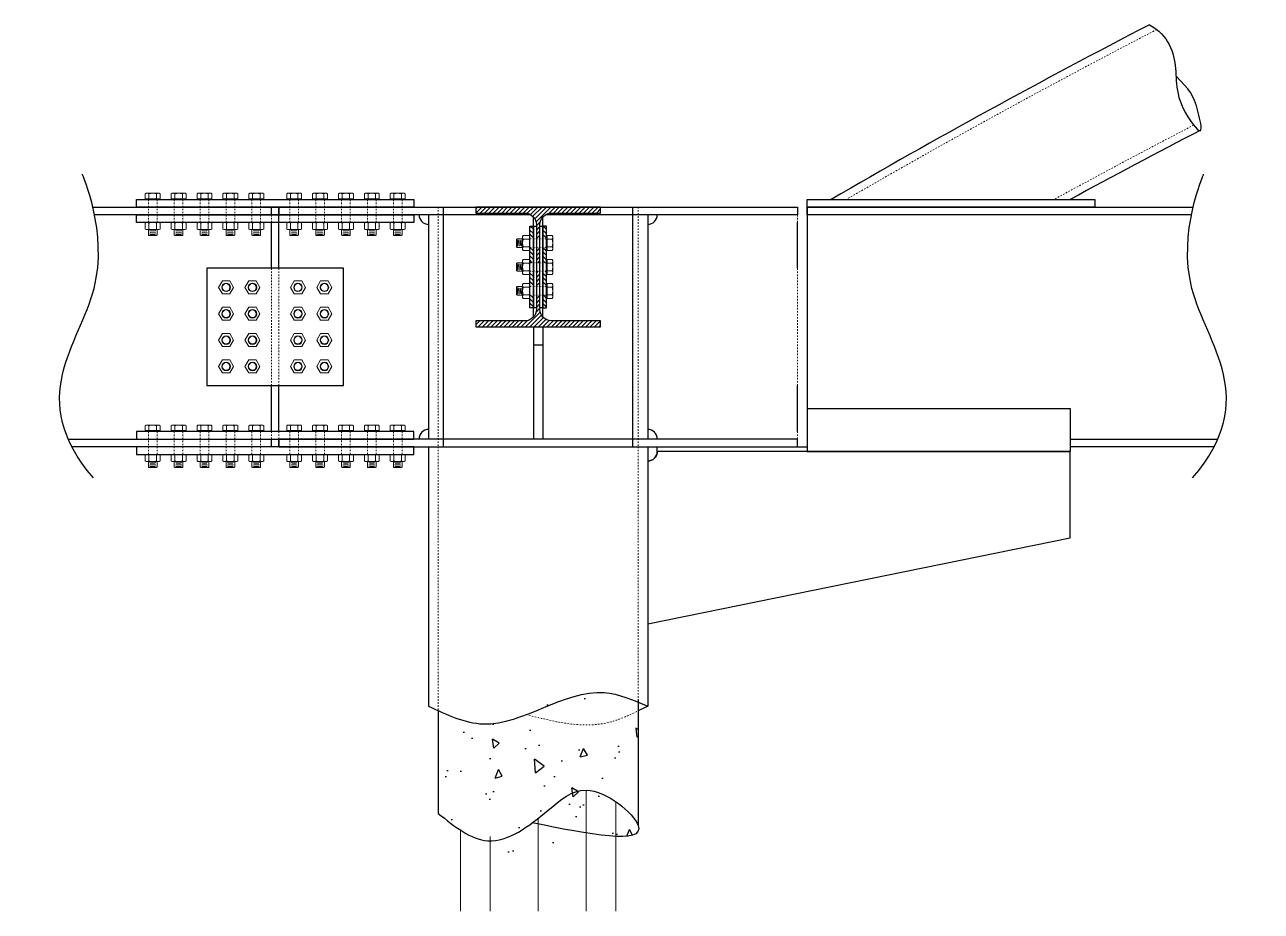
# Model space of a CAD drawing. Header units: millimetres. Extents: x -6949 to 305728, y -55091 to 76684.
# Drawn here: x 51359 to 53938, y -47430 to -45580 of the extents above; entities that cross this region are included whole.
import ezdxf

# ---------------------------------------------------------------- set-up
doc = ezdxf.new("R2010")
doc.units = ezdxf.units.MM
doc.linetypes.add('Tratto', pattern=[6.35, 3.175, -3.175])
for name, color, linetype, lineweight in [('armatura', 1, 'Continuous', 15), ('bulloni', 5, 'Continuous', 18), ('S-COLS', 7, 'Continuous', 18), ('SEZIONI acciaio - Steel sections', 220, 'Continuous', 25), ('tratteggio', 7, 'Tratto', 15)]:
    doc.layers.add(name, color=color, linetype=linetype, lineweight=lineweight)
pattern_1 = [(135, (39672.58597324744, 874.7248544024369), (-4.490128060534577, -4.490128060534577), [])]
pattern_2 = [(97.99999999999994, (34900.75195755022, 8086.892362454419), (133.7503869756615, 124.7242640742402), [19.05, -209.55]), (42.99999999999998, (34900.75195755022, 8086.892362454419), (-165.5653578596747, 101.6510164397211), [15.24, -167.64058417]), (148.4514447, (34911.89778781532, 8097.28601732698), (-31.81496541808689, 226.3752749455984), [16.1900088, -178.0902446]), (94.18419999999993, (34863.00020041597, 8120.884197257452), (212.6308214575585, 173.3191781519976), [28.57499999999997, -314.3249999999996]), (144.63555761, (34880.7194017966, 8135.32746547112), (-25.01907201273977, 341.9860465484119), [24.28502314, -267.13560816]), (39.18415117000006, (34863.00020041597, 8120.884197257452), (-25.01907199466581, 341.9860465502691), [22.85996707, -251.45973192]), (68.99999999999997, (34889.43405710105, 8131.262117123821), (177.4476824217981, 44.24267626722601), [19.05, -209.55]), (13.99999999999999, (34889.43405710105, 8131.262117123821), (-95.52470523653865, 169.1736630259935), [15.24, -167.64]), (119.451445, (34904.22136400363, 8134.949006774295), (81.92297625256279, 213.4163396781142), [16.1900088, -178.0899376]), (85.49999999999999, (34900.75195755022, 8086.892362454419), (-60.76996064075318, 58.87364395551975), [0, -165.608, 0, -170.18, 0, -168.275]), (55.49999999999997, (34900.75195755022, 8086.892362454419), (-29.73759449722127, 116.6905752081068), [0, -97.02799999999999, 0, -161.798, 0, -64.135]), (15.49999999999997, (34862.85106174484, 8044.799153249725), (94.98510361520712, 96.93017124016839), [0, -63.49999999999999, 0, -198.12, 0, -262.8899999999999]), (5.499999999999974, (34845.85514434332, 8025.923274682602), (80.2222037187988, 127.0950780119338), [0, -82.55, 0, -131.572, 0, -186.69])]

# ---------------------------------------------------------------- blocks, each defined once
blk = doc.blocks.new('*U211')
at = {"layer": 'bulloni'}
blk.add_lwpolyline([(-15.58845726812069, 0), (-7.794228634058527, -13.5), (7.794228634058527, -13.5), (15.58845726812069, 0), (7.794228634058527, 13.5), (-7.794228634058527, 13.5)], close=True, dxfattribs=at)
for radius in [9, 7.875]:
    blk.add_circle((3.637978807091713e-12, -7.275957614183426e-12), radius, dxfattribs=at)
blk = doc.blocks.new('*U212')
at = {"color": 0, "linetype": 'ByBlock', "lineweight": -2, "transparency": 16777216}
for p in [(0, 0), (55, 0), (-3.367778697655667e-15, -55.00000000000728), (55, -55.00000000000728), (-6.735557395311334e-15, -110.0000000000146), (54.99999999999999, -110.0000000000146), (-1.0103336092967e-14, -165.0000000000218), (54.99999999999999, -165.0000000000218)]:
    blk.add_blockref('*U211', p, dxfattribs=at)
blk = doc.blocks.new('*U213')
at = {"layer": 'bulloni'}
blk.add_lwpolyline([(-15.58845726812069, 0), (-7.794228634058527, -13.5), (7.794228634058527, -13.5), (15.58845726812069, 0), (7.794228634058527, 13.5), (-7.794228634058527, 13.5)], close=True, dxfattribs=at)
for radius in [9, 7.875]:
    blk.add_circle((3.637978807091713e-12, -7.275957614183426e-12), radius, dxfattribs=at)
blk = doc.blocks.new('*U214')
at = {"color": 0, "linetype": 'ByBlock', "lineweight": -2, "transparency": 16777216}
for p in [(0, 0), (55, 0), (-3.367778697655667e-15, -55.00000000000728), (55, -55.00000000000728), (-6.735557395311334e-15, -110.0000000000146), (54.99999999999999, -110.0000000000146), (-1.0103336092967e-14, -165.0000000000218), (54.99999999999999, -165.0000000000218)]:
    blk.add_blockref('*U213', p, dxfattribs=at)
blk = doc.blocks.new('*U215')
at = {"layer": 'bulloni'}
for p, q in [((-13.70000000000437, 44.31435235478421), (-15.58845726812433, 43.05795235478581)), ((-15.58845726812433, 43.05795235478581), (-15.58845726812433, 32.81435235478421)), ((15.58845726811705, 32.81435235478421), (-15.58845726812433, 32.81435235478421)), ((13.69999999999709, 44.31435235478421), (-13.70000000000437, 44.31435235478421)), ((-12.5, 32.81435235478421), (-12.5, 32.31435235478421)), ((12.5, 32.31435235478421), (-12.5, 32.31435235478421)), ((-7.794228634062165, 32.81435235478421), (-7.794228634062165, 43.05795235478581)), ((7.794228634054889, 43.05795235478581), (7.794228634054889, 32.81435235478421)), ((12.5, 32.81435235478421), (12.5, 32.31435235478421)), ((13.69999999999709, 44.31435235478421), (15.58845726811705, 43.05795235478581)), ((15.58845726811705, 43.05795235478581), (15.58845726811705, 32.81435235478421)), ((-13.69999999999709, -16.68564764661278), (-15.58845726812433, -17.94204764661845)), ((-15.58845726812433, -17.94204764661845), (-15.58845726812433, -30.42924764661439)), ((13.69999999999709, -16.68564764661278), (-13.69999999999709, -16.68564764661278)), ((-7.794228634062165, -30.42924764661439), (-7.794228634062165, -17.94204764661845)), ((7.794228634054889, -17.94204764661845), (7.794228634054889, -30.42924764661439)), ((13.69999999999709, -16.68564764661278), (15.58845726811705, -17.94204764661845)), ((15.58845726811705, -17.94204764661845), (15.58845726811705, -30.42924764661439)), ((-13.69999999999709, -31.68564764661278), (-15.58845726812433, -30.42924764661439)), ((13.69999999999709, -31.68564764661278), (-13.69999999999709, -31.68564764661278)), ((-9, -43.31435235478421), (-9, -31.68564764661278)), ((-8, -44.31435235478421), (-9, -43.31435235478421)), ((9, -43.31435235478421), (-9, -43.31435235478421)), ((8, -44.31435235478421), (-8, -44.31435235478421)), ((-6.5, -34.42050889637176), (6.5, -33.69341091300885)), ((-6.5, -39.42050889637176), (6.5, -38.69341091300885)), ((-5, -36.83661297521758), (5, -36.2773068341703)), ((-5, -41.83661297521758), (5, -41.2773068341703)), ((9, -43.31435235478421), (8, -44.31435235478421)), ((9, -43.31435235478421), (9, -31.68564764661278)), ((13.69999999999709, -31.68564764661278), (15.58845726811705, -30.42924764661439))]:
    blk.add_line(p, q, dxfattribs=at)
at = {"layer": 'bulloni', "linetype": 'Tratto'}
for points in [[(-9, -16.68564764661278), (-9, 31.31435235478421)], [(9, -16.68564764661278), (9, 31.31435235478421)]]:
    blk.add_lwpolyline(points, dxfattribs=at)
at = {"layer": 'bulloni'}
for centre, radius, start, end in [((-11.69134295108961, 37.64209791352187), 6.672254441261839, 54.26214708356834, 125.7378529164316), ((-10, 31.31435235478421), 1, 0, 90), ((0, 19.50993458973971), 24.80441776504056, 71.68581878829671, 108.3141812117033), ((11.69134295108961, 37.64209791352187), 6.672254441261562, 54.26214708356834, 125.7378529164316), ((10, 31.31435235478421), 1, 90, 180), ((-11.69134295108961, -23.35790208787512), 6.672254441261839, 54.26214708356834, 125.7378529164316), ((0, -41.49006541165727), 24.80441776504056, 71.68581878829671, 108.3141812117033), ((11.69134295108961, -23.35790208787512), 6.672254441261562, 54.26214708356834, 125.7378529164316), ((-11.69134295108961, -25.01339320535772), 6.672254441261839, 234.2621470835683, 305.7378529164317), ((0, -6.881229881575564), 24.80441776504056, 251.6858187882967, 288.3141812117033), ((11.69134295108961, -25.01339320535772), 6.672254441261562, 234.2621470835683, 305.7378529164317)]:
    blk.add_arc(centre, radius, start, end, dxfattribs=at)
blk = doc.blocks.new('*U206')
at = {"color": 0, "linetype": 'ByBlock', "lineweight": -2, "transparency": 16777216}
for p in [(0, 0), (54, 0), (108, 0), (162, 0), (216, 0)]:
    blk.add_blockref('*U215', p, dxfattribs=at)
blk = doc.blocks.new('*U207')
at = {"layer": 'bulloni'}
for p, q in [((-13.70000000000437, 44.31435235478421), (-15.58845726812433, 43.05795235478581)), ((-15.58845726812433, 43.05795235478581), (-15.58845726812433, 32.81435235478421)), ((15.58845726811705, 32.81435235478421), (-15.58845726812433, 32.81435235478421)), ((13.69999999999709, 44.31435235478421), (-13.70000000000437, 44.31435235478421)), ((-12.5, 32.81435235478421), (-12.5, 32.31435235478421)), ((12.5, 32.31435235478421), (-12.5, 32.31435235478421)), ((-7.794228634062165, 32.81435235478421), (-7.794228634062165, 43.05795235478581)), ((7.794228634054889, 43.05795235478581), (7.794228634054889, 32.81435235478421)), ((12.5, 32.81435235478421), (12.5, 32.31435235478421)), ((13.69999999999709, 44.31435235478421), (15.58845726811705, 43.05795235478581)), ((15.58845726811705, 43.05795235478581), (15.58845726811705, 32.81435235478421)), ((-13.69999999999709, -16.68564764661278), (-15.58845726812433, -17.94204764661845)), ((-15.58845726812433, -17.94204764661845), (-15.58845726812433, -30.42924764661439)), ((13.69999999999709, -16.68564764661278), (-13.69999999999709, -16.68564764661278)), ((-7.794228634062165, -30.42924764661439), (-7.794228634062165, -17.94204764661845)), ((7.794228634054889, -17.94204764661845), (7.794228634054889, -30.42924764661439)), ((13.69999999999709, -16.68564764661278), (15.58845726811705, -17.94204764661845)), ((15.58845726811705, -17.94204764661845), (15.58845726811705, -30.42924764661439)), ((-13.69999999999709, -31.68564764661278), (-15.58845726812433, -30.42924764661439)), ((13.69999999999709, -31.68564764661278), (-13.69999999999709, -31.68564764661278)), ((-9, -43.31435235478421), (-9, -31.68564764661278)), ((-8, -44.31435235478421), (-9, -43.31435235478421)), ((9, -43.31435235478421), (-9, -43.31435235478421)), ((8, -44.31435235478421), (-8, -44.31435235478421)), ((-6.5, -34.42050889637176), (6.5, -33.69341091300885)), ((-6.5, -39.42050889637176), (6.5, -38.69341091300885)), ((-5, -36.83661297521758), (5, -36.2773068341703)), ((-5, -41.83661297521758), (5, -41.2773068341703)), ((9, -43.31435235478421), (8, -44.31435235478421)), ((9, -43.31435235478421), (9, -31.68564764661278)), ((13.69999999999709, -31.68564764661278), (15.58845726811705, -30.42924764661439))]:
    blk.add_line(p, q, dxfattribs=at)
at = {"layer": 'bulloni', "linetype": 'Tratto'}
for points in [[(-9, -16.68564764661278), (-9, 31.31435235478421)], [(9, -16.68564764661278), (9, 31.31435235478421)]]:
    blk.add_lwpolyline(points, dxfattribs=at)
at = {"layer": 'bulloni'}
for centre, radius, start, end in [((-11.69134295108961, 37.64209791352187), 6.672254441261839, 54.26214708356834, 125.7378529164316), ((-10, 31.31435235478421), 1, 0, 90), ((0, 19.50993458973971), 24.80441776504056, 71.68581878829671, 108.3141812117033), ((11.69134295108961, 37.64209791352187), 6.672254441261562, 54.26214708356834, 125.7378529164316), ((10, 31.31435235478421), 1, 90, 180), ((-11.69134295108961, -23.35790208787512), 6.672254441261839, 54.26214708356834, 125.7378529164316), ((0, -41.49006541165727), 24.80441776504056, 71.68581878829671, 108.3141812117033), ((11.69134295108961, -23.35790208787512), 6.672254441261562, 54.26214708356834, 125.7378529164316), ((-11.69134295108961, -25.01339320535772), 6.672254441261839, 234.2621470835683, 305.7378529164317), ((0, -6.881229881575564), 24.80441776504056, 251.6858187882967, 288.3141812117033), ((11.69134295108961, -25.01339320535772), 6.672254441261562, 234.2621470835683, 305.7378529164317)]:
    blk.add_arc(centre, radius, start, end, dxfattribs=at)
blk = doc.blocks.new('*U208')
at = {"color": 0, "linetype": 'ByBlock', "lineweight": -2, "transparency": 16777216}
for p in [(0, 0), (54, 0), (108, 0), (162, 0), (216, 0)]:
    blk.add_blockref('*U207', p, dxfattribs=at)
blk = doc.blocks.new('*U205')
at = {"layer": 'bulloni'}
for p, q in [((-13.70000000000437, 44.31435235478421), (-15.58845726812433, 43.05795235478581)), ((-15.58845726812433, 43.05795235478581), (-15.58845726812433, 32.81435235478421)), ((15.58845726811705, 32.81435235478421), (-15.58845726812433, 32.81435235478421)), ((13.69999999999709, 44.31435235478421), (-13.70000000000437, 44.31435235478421)), ((-12.5, 32.81435235478421), (-12.5, 32.31435235478421)), ((12.5, 32.31435235478421), (-12.5, 32.31435235478421)), ((-7.794228634062165, 32.81435235478421), (-7.794228634062165, 43.05795235478581)), ((7.794228634054889, 43.05795235478581), (7.794228634054889, 32.81435235478421)), ((12.5, 32.81435235478421), (12.5, 32.31435235478421)), ((13.69999999999709, 44.31435235478421), (15.58845726811705, 43.05795235478581)), ((15.58845726811705, 43.05795235478581), (15.58845726811705, 32.81435235478421)), ((-13.69999999999709, -16.68564764661278), (-15.58845726812433, -17.94204764661845)), ((-15.58845726812433, -17.94204764661845), (-15.58845726812433, -30.42924764661439)), ((13.69999999999709, -16.68564764661278), (-13.69999999999709, -16.68564764661278)), ((-7.794228634062165, -30.42924764661439), (-7.794228634062165, -17.94204764661845)), ((7.794228634054889, -17.94204764661845), (7.794228634054889, -30.42924764661439)), ((13.69999999999709, -16.68564764661278), (15.58845726811705, -17.94204764661845)), ((15.58845726811705, -17.94204764661845), (15.58845726811705, -30.42924764661439)), ((-13.69999999999709, -31.68564764661278), (-15.58845726812433, -30.42924764661439)), ((13.69999999999709, -31.68564764661278), (-13.69999999999709, -31.68564764661278)), ((-9, -43.31435235478421), (-9, -31.68564764661278)), ((-8, -44.31435235478421), (-9, -43.31435235478421)), ((9, -43.31435235478421), (-9, -43.31435235478421)), ((8, -44.31435235478421), (-8, -44.31435235478421)), ((-6.5, -34.42050889637176), (6.5, -33.69341091300885)), ((-6.5, -39.42050889637176), (6.5, -38.69341091300885)), ((-5, -36.83661297521758), (5, -36.2773068341703)), ((-5, -41.83661297521758), (5, -41.2773068341703)), ((9, -43.31435235478421), (8, -44.31435235478421)), ((9, -43.31435235478421), (9, -31.68564764661278)), ((13.69999999999709, -31.68564764661278), (15.58845726811705, -30.42924764661439))]:
    blk.add_line(p, q, dxfattribs=at)
at = {"layer": 'bulloni', "linetype": 'Tratto'}
for points in [[(-9, -16.68564764661278), (-9, 31.31435235478421)], [(9, -16.68564764661278), (9, 31.31435235478421)]]:
    blk.add_lwpolyline(points, dxfattribs=at)
at = {"layer": 'bulloni'}
for centre, radius, start, end in [((-11.69134295108961, 37.64209791352187), 6.672254441261839, 54.26214708356834, 125.7378529164316), ((-10, 31.31435235478421), 1, 0, 90), ((0, 19.50993458973971), 24.80441776504056, 71.68581878829671, 108.3141812117033), ((11.69134295108961, 37.64209791352187), 6.672254441261562, 54.26214708356834, 125.7378529164316), ((10, 31.31435235478421), 1, 90, 180), ((-11.69134295108961, -23.35790208787512), 6.672254441261839, 54.26214708356834, 125.7378529164316), ((0, -41.49006541165727), 24.80441776504056, 71.68581878829671, 108.3141812117033), ((11.69134295108961, -23.35790208787512), 6.672254441261562, 54.26214708356834, 125.7378529164316), ((-11.69134295108961, -25.01339320535772), 6.672254441261839, 234.2621470835683, 305.7378529164317), ((0, -6.881229881575564), 24.80441776504056, 251.6858187882967, 288.3141812117033), ((11.69134295108961, -25.01339320535772), 6.672254441261562, 234.2621470835683, 305.7378529164317)]:
    blk.add_arc(centre, radius, start, end, dxfattribs=at)
blk = doc.blocks.new('*U216')
at = {"color": 0, "linetype": 'ByBlock', "lineweight": -2, "transparency": 16777216}
for p in [(0, 0), (54, 0), (108, 0), (162, 0), (216, 0)]:
    blk.add_blockref('*U205', p, dxfattribs=at)
blk = doc.blocks.new('*U210')
at = {"layer": 'bulloni'}
for p, q in [((-13.70000000000437, 44.31435235478421), (-15.58845726812433, 43.05795235478581)), ((-15.58845726812433, 43.05795235478581), (-15.58845726812433, 32.81435235478421)), ((15.58845726811705, 32.81435235478421), (-15.58845726812433, 32.81435235478421)), ((13.69999999999709, 44.31435235478421), (-13.70000000000437, 44.31435235478421)), ((-12.5, 32.81435235478421), (-12.5, 32.31435235478421)), ((12.5, 32.31435235478421), (-12.5, 32.31435235478421)), ((-7.794228634062165, 32.81435235478421), (-7.794228634062165, 43.05795235478581)), ((7.794228634054889, 43.05795235478581), (7.794228634054889, 32.81435235478421)), ((12.5, 32.81435235478421), (12.5, 32.31435235478421)), ((13.69999999999709, 44.31435235478421), (15.58845726811705, 43.05795235478581)), ((15.58845726811705, 43.05795235478581), (15.58845726811705, 32.81435235478421)), ((-13.69999999999709, -16.68564764661278), (-15.58845726812433, -17.94204764661845)), ((-15.58845726812433, -17.94204764661845), (-15.58845726812433, -30.42924764661439)), ((13.69999999999709, -16.68564764661278), (-13.69999999999709, -16.68564764661278)), ((-7.794228634062165, -30.42924764661439), (-7.794228634062165, -17.94204764661845)), ((7.794228634054889, -17.94204764661845), (7.794228634054889, -30.42924764661439)), ((13.69999999999709, -16.68564764661278), (15.58845726811705, -17.94204764661845)), ((15.58845726811705, -17.94204764661845), (15.58845726811705, -30.42924764661439)), ((-13.69999999999709, -31.68564764661278), (-15.58845726812433, -30.42924764661439)), ((13.69999999999709, -31.68564764661278), (-13.69999999999709, -31.68564764661278)), ((-9, -43.31435235478421), (-9, -31.68564764661278)), ((-8, -44.31435235478421), (-9, -43.31435235478421)), ((9, -43.31435235478421), (-9, -43.31435235478421)), ((8, -44.31435235478421), (-8, -44.31435235478421)), ((-6.5, -34.42050889637176), (6.5, -33.69341091300885)), ((-6.5, -39.42050889637176), (6.5, -38.69341091300885)), ((-5, -36.83661297521758), (5, -36.2773068341703)), ((-5, -41.83661297521758), (5, -41.2773068341703)), ((9, -43.31435235478421), (8, -44.31435235478421)), ((9, -43.31435235478421), (9, -31.68564764661278)), ((13.69999999999709, -31.68564764661278), (15.58845726811705, -30.42924764661439))]:
    blk.add_line(p, q, dxfattribs=at)
at = {"layer": 'bulloni', "linetype": 'Tratto'}
for points in [[(-9, -16.68564764661278), (-9, 31.31435235478421)], [(9, -16.68564764661278), (9, 31.31435235478421)]]:
    blk.add_lwpolyline(points, dxfattribs=at)
at = {"layer": 'bulloni'}
for centre, radius, start, end in [((-11.69134295108961, 37.64209791352187), 6.672254441261839, 54.26214708356834, 125.7378529164316), ((-10, 31.31435235478421), 1, 0, 90), ((0, 19.50993458973971), 24.80441776504056, 71.68581878829671, 108.3141812117033), ((11.69134295108961, 37.64209791352187), 6.672254441261562, 54.26214708356834, 125.7378529164316), ((10, 31.31435235478421), 1, 90, 180), ((-11.69134295108961, -23.35790208787512), 6.672254441261839, 54.26214708356834, 125.7378529164316), ((0, -41.49006541165727), 24.80441776504056, 71.68581878829671, 108.3141812117033), ((11.69134295108961, -23.35790208787512), 6.672254441261562, 54.26214708356834, 125.7378529164316), ((-11.69134295108961, -25.01339320535772), 6.672254441261839, 234.2621470835683, 305.7378529164317), ((0, -6.881229881575564), 24.80441776504056, 251.6858187882967, 288.3141812117033), ((11.69134295108961, -25.01339320535772), 6.672254441261562, 234.2621470835683, 305.7378529164317)]:
    blk.add_arc(centre, radius, start, end, dxfattribs=at)
blk = doc.blocks.new('*U209')
at = {"color": 0, "linetype": 'ByBlock', "lineweight": -2, "transparency": 16777216}
for p in [(0, 0), (54, 0), (108, 0), (162, 0), (216, 0)]:
    blk.add_blockref('*U210', p, dxfattribs=at)
blk = doc.blocks.new('*U203')
h = blk.add_hatch()
h.set_pattern_fill('ANSI31', color=256, scale=2)
h.set_pattern_definition([(45, (-12757.27442867694, 46959.86855975778), (-4.490128060534577, 4.490128060534577), [])])
h.paths.add_polyline_path([(27.75000000023283, 112.5000000004657), (130, 112.5000000004657), (130, 125), (-130, 125), (-130, 112.5000000004657), (-27.75000000023283, 112.5000000004657, -0.414213562373095), (-3.75, 88.50000000023283), (-3.75, 58.99999999610736), (3.75, 58.99999999610736), (3.75, 88.50000000023283, -0.414213562373095)])
h.paths.add_polyline_path([(-3.75, 8.999937527129077), (3.75, 8.999937527129077), (3.75, 40.99999999610736), (-3.75, 40.99999999610736)])
h.paths.add_polyline_path([(3.75, -9.000062472870923), (-3.75, -9.000062472870923), (-3.75, -41.00012494184921), (3.75, -41.00012494184921)])
h.paths.add_polyline_path([(3.75, -59.00012494184921), (-3.75, -59.00012494184921), (-3.75, -88.49999999976717, -0.414213562373095), (-27.75000000023283, -112.5), (-130, -112.5), (-130, -125), (130, -125), (130, -112.5), (27.75000000023283, -112.5, -0.4142135623730952), (3.75, -88.49999999976717)])
at = {"layer": 'SEZIONI acciaio - Steel sections'}
blk.add_lwpolyline([(130, 125), (-130, 125), (-130, 112.5000000004657), (-27.75, 112.5000000004657, -0.4142135623730943), (-3.75, 88.5), (-3.75, -88.49999999953434, -0.414213562373095), (-27.75, -112.5), (-130, -112.5), (-130, -125), (130, -125), (130, -112.5), (27.75, -112.5, -0.414213562373095), (3.75, -88.49999999953434), (3.75, 88.5, -0.414213562373095), (27.75, 112.5000000004657), (130, 112.5000000004657)], format="xyb", close=True, dxfattribs=at)
blk = doc.blocks.new('*U204')
at = {"color": 0, "linetype": 'ByBlock', "lineweight": -2, "transparency": 16777216}
blk.add_blockref('*U203', (0, 0), dxfattribs=at)

msp = doc.modelspace()

# ---------------------------------------------------------------- hatches: boundary and pattern name
h = msp.add_hatch()
h.set_pattern_fill('ANSI31', color=256, scale=2, angle=90)
h.set_pattern_definition(pattern_1)
h.paths.add_polyline_path([(52419.86040192439, -46000.14370535953), (52412.36040192439, -46000.14370535953), (52412.36040192439, -46026.14370535924), (52419.86040192439, -46026.14370535924)])
h.paths.add_polyline_path([(52419.86040192439, -46044.14370535924), (52412.36040192439, -46044.14370535924), (52412.36040192439, -46048.84370535924), (52412.36040192439, -46076.14376782821), (52419.86040192439, -46076.14376782821)])
h.paths.add_polyline_path([(52419.86040192439, -46094.14376782821), (52412.36040192439, -46094.14376782821), (52412.36040192439, -46098.84376782821), (52412.36040192439, -46126.14383029719), (52419.86040192439, -46126.14383029719)])
h.paths.add_polyline_path([(52419.86040192439, -46144.14383029719), (52412.36040192439, -46144.14383029719), (52412.36040192439, -46148.84383029719), (52412.36040192439, -46170.14370535954), (52419.86040192439, -46170.14370535954)])
h = msp.add_hatch()
h.set_pattern_fill('ANSI31', color=256, scale=2, angle=90)
h.set_pattern_definition(pattern_1)
h.paths.add_polyline_path([(52447.36040192439, -46000.14370535953), (52439.86040192439, -46000.14370535953), (52439.86040192439, -46026.14370535924), (52447.36040192439, -46026.14370535924)])
h.paths.add_polyline_path([(52447.36040192439, -46044.14370535924), (52439.86040192439, -46044.14370535924), (52439.86040192439, -46076.14376782821), (52447.36040192439, -46076.14376782821)])
h = msp.add_hatch()
h.set_pattern_fill('ANSI31', color=256, scale=2, angle=90)
h.set_pattern_definition(pattern_1)
h.paths.add_polyline_path([(52447.36040192439, -46094.14376782821), (52439.86040192439, -46094.14376782821), (52439.86040192439, -46126.14383029719), (52447.36040192439, -46126.14383029719)])
h.paths.add_polyline_path([(52447.36040192439, -46144.14383029719), (52439.86040192439, -46144.14383029719), (52439.86040192439, -46170.14370535954), (52447.36040192439, -46170.14370535954)])
h = msp.add_hatch()
h.set_pattern_fill('AR-CONC', color=256, angle=47.99999999999998)
h.set_pattern_definition(pattern_2)
edge = h.paths.add_edge_path()
edge.add_spline(control_points=[(52638.36040031356, -47020.17220082116), (52651.95878813291, -47014.50701398869), (52677.07968459807, -46994.96827856673), (52480.0192995209, -46939.69697558537), (52364.34671140045, -47075.94307268377), (52240.39997583768, -47019.63937593927), (52201.36040030897, -47001.90536776534)], knot_values=[0, 0, 0, 0, 45.40762748929205, 140.6166082208578, 401.1580139626918, 520.9526918642199, 520.9526918642199, 520.9526918642199, 520.9526918642199], degree=3, periodic=0)
edge.add_spline(control_points=[(52399.67759883745, -47017.89157532087), (52439.04732187842, -47031.25685117752), (52500.8421825544, -47052.23503684061), (52614.32251232713, -47030.18655901644), (52638.36040031356, -47020.17220082116)], knot_values=[520.9526918642199, 520.9526918642199, 520.9526918642199, 520.9526918642199, 661.8701943812187, 742.137317059071, 742.137317059071, 742.137317059071, 742.137317059071], degree=3, periodic=0)
edge.add_line((52638.36040031356, -47020.17220082116), (52638.36040031358, -47250.76535946264))
edge.add_spline(control_points=[(52638.36040031358, -47250.76535946262), (52629.39414873163, -47225.84314724203), (52535.30412287475, -47144.92597454923), (52438.48813297319, -47231.3941270634), (52330.30182783734, -47313.12856255745), (52255.43990094869, -47252.96098235397), (52221.36040030899, -47225.57080989578)], knot_values=[0, 3.080913302255794e-11, 3.080913302255794e-11, 3.080913302255794e-11, 131.2395490403192, 220.7361039430126, 362.0852820981834, 480.2025657033868, 480.2025657033868, 480.2025657033868, 480.2025657033868], degree=3, periodic=0)
edge.add_line((52221.36040030899, -47225.57080989578), (52221.36040030898, -47010.91573556609))
h = msp.add_hatch()
h.set_pattern_fill('AR-CONC', color=256, angle=47.99999999999998)
h.set_pattern_definition(pattern_2)
edge = h.paths.add_edge_path()
edge.add_spline(control_points=[(52482.54779785292, -47193.74402714779), (52497.33511485773, -47183.59164348505), (52523.38004862564, -47171.55628614203), (52555.05963164969, -47180.99197387443), (52567.79779785407, -47187.01605460233)], knot_values=[296.9434305999085, 296.9434305999085, 296.9434305999085, 296.9434305999085, 348.9630166630676, 385.4239193755278, 385.4239193755278, 385.4239193755278, 385.4239193755278], degree=3, periodic=0)
edge.add_line((52567.79779785407, -47187.01605460233), (52567.79779785407, -47271.65036585449))
edge.add_spline(control_points=[(52567.79779785407, -47271.65036585449), (52543.11387727793, -47268.96842577574), (52513.7700176658, -47263.98630146752), (52482.54779785293, -47258.07700311739)], knot_values=[599.1185761200541, 599.1185761200541, 599.1185761200541, 599.1185761200541, 659.9619776189662, 659.9619776189662, 659.9619776189662, 659.9619776189662], degree=3, periodic=0)
edge.add_line((52482.54779785293, -47258.07700311739), (52482.54779785293, -47193.74402714779))
edge = h.paths.add_edge_path()
edge.add_spline(control_points=[(52567.79779785407, -47187.01605460233), (52579.2111969137, -47192.41363194682), (52590.37065933273, -47199.52589417019), (52600.36040031356, -47207.2665677634)], knot_values=[385.4239193755278, 385.4239193755278, 385.4239193755278, 385.4239193755278, 418.0928943327669, 418.0928943327669, 418.0928943327669, 418.0928943327669], degree=3, periodic=0)
edge.add_line((52600.36040031356, -47207.2665677634), (52600.36040031356, -47273.77426136851))
edge.add_spline(control_points=[(52600.36040031352, -47273.77426136851), (52590.83928076126, -47273.72431607352), (52579.87644182235, -47272.96272623321), (52567.79779785407, -47271.6503658545)], knot_values=[569.345923827709, 569.345923827709, 569.345923827709, 569.345923827709, 599.1185761200541, 599.1185761200541, 599.1185761200541, 599.1185761200541], degree=3, periodic=0)
edge.add_line((52567.79779785407, -47271.6503658545), (52567.79779785407, -47187.01605460233))
edge = h.paths.add_edge_path()
edge.add_spline(control_points=[(52600.36040031356, -47207.2665677634), (52619.35271734249, -47221.9829980674), (52655.30774839447, -47263.35270825857), (52628.86792331337, -47273.92380435426), (52600.36040031352, -47273.77426136851)], knot_values=[418.0928943327669, 418.0928943327669, 418.0928943327669, 418.0928943327669, 480.2025657033868, 569.345923827709, 569.345923827709, 569.345923827709, 569.345923827709], degree=3, periodic=0)
edge.add_line((52600.36040031358, -47273.77426136851), (52600.36040031358, -47207.2665677634))
edge = h.paths.add_edge_path()
edge.add_spline(control_points=[(52482.54779785293, -47258.07700311738), (52461.46388164962, -47254.08653889091), (52439.52341314404, -47249.67327340411), (52417.58294463847, -47245.26000791731)], knot_values=[659.9619776189662, 659.9619776189662, 659.9619776189662, 659.9619776189662, 701.0486519943026, 701.0486519943026, 701.0486519943026, 701.0486519943026], degree=3, periodic=0)
edge.add_spline(control_points=[(52221.36040030899, -47225.57080989578), (52255.43990094869, -47252.96098235397), (52330.30182783734, -47313.12856255745), (52422.36090303151, -47243.57820187501), (52471.89442937099, -47201.05820619014), (52482.54779785292, -47193.74402714779)], knot_values=[0, 0, 0, 0, 118.1172836052034, 259.4664617603742, 296.9434305999085, 296.9434305999085, 296.9434305999085, 296.9434305999085], degree=3, periodic=0)
edge.add_line((52482.54779785292, -47193.74402714779), (52482.54779785292, -47258.07700311738))

# ---------------------------------------------------------------- linework, layer by layer
for p, q in [((52201.36040192632, -45976.1437053558), (52201.36040192631, -46444.14370535492)), ((52419.86040192439, -46189.79726533435), (52419.86040192439, -45980.49014537586)), ((52439.86040192439, -46189.79726533435), (52439.86040192439, -45980.49014537586)), ((52658.36040192631, -45976.1437053558), (52658.36040192631, -46444.14370535489))]:
    msp.add_line(p, q)
for points in [[(51501.03003363812, -45960.14383335896), (51888.8513832479, -45960.14383335896), (51888.8513832479, -45976.14383335943), (51504.48638607573, -45976.14383335943)], [(51873.85138324748, -45976.1437053558), (51873.85138324748, -45960.14370535534)], [(52414.5903859001, -45976.1437053558), (51888.85138324758, -45976.1437053558), (51888.85138324758, -45960.14370535534), (52970.86942060119, -45960.14370535534), (52970.86942060119, -45976.1437053558), (52445.13041794868, -45976.1437053558)], [(52232.72836757024, -46460.14370535538), (52232.72836757024, -46444.14370535492), (52232.72836757024, -45960.14370535534)], [(52626.99243628255, -46460.14370535538), (52626.99243628255, -46444.14370535492), (52626.99243628255, -45960.14370535534)], [(52990.86942060119, -45960.14370535534), (52990.8694206012, -46444.14370535534)], [(53792.59008742475, -45976.14383336013), (52990.86942060119, -45976.14383336013), (52990.86942060119, -45960.14383335966), (53796.04643986234, -45960.14383335966)], [(51888.8513832479, -46000.14370535966), (51888.8513832479, -45976.1437053558)], [(51873.85138324748, -46087.64370535557), (51873.85138324748, -45992.14370535627)], [(51888.85138324748, -46087.64370535557), (51888.85138324748, -45992.14370535627)], [(52970.86942060321, -46087.64370535557), (52970.86942060321, -45992.14370535627)], [(52419.86040192439, -46210.14370535534), (52419.86040192439, -46444.1437053549)], [(52439.86040192439, -46210.14370535534), (52439.8604019244, -46444.1437053549)], [(52419.86040192439, -46247.45885259975), (52439.86040192439, -46247.45885259978)], [(51873.85138324748, -46428.14370535487), (51873.85138324748, -46332.64370535557)], [(51888.85138324748, -46428.14370535487), (51888.85138324748, -46332.64370535557)], [(52970.86942060321, -46428.14370535487), (52970.86942060321, -46332.64370535557)], [(52990.8694206012, -46380.14383335966), (53539.69975299732, -46380.14383335965), (53539.69975299739, -46470.14383335966)], [(52990.8694206012, -46380.39370535522), (52990.8694206012, -46470.14383335966)], [(51449.36635438054, -46444.14383335943), (51888.85138324758, -46444.14383335943), (51888.85138324758, -46460.14383335989), (51457.00093396927, -46460.14383335989)], [(51873.85138324748, -46460.1437053558), (51873.85138324748, -46444.14370535534)], [(52403.76059681352, -46444.1437053549), (51888.85138324758, -46444.14370535493), (51888.85138324758, -46460.1437053554), (52970.86942060321, -46460.14370535534), (52970.86942060321, -46444.14370535487), (52403.76059681352, -46444.1437053549)], [(51888.85138324748, -46460.14370535534), (51888.85138324748, -46444.14370535534)], [(52970.86942060321, -46460.14370535534), (52970.86942060321, -46444.14370535534)], [(53539.69975299737, -46444.1438333601), (53847.71011911979, -46444.1438333601)], [(52201.36040192439, -46460.14383335901), (52201.36040030897, -47001.90536776534)], [(52658.36040192437, -46460.14383335898), (52658.36039693659, -47001.90536629387)], [(52990.8694206012, -46470.14383335966), (52678.36040192631, -46470.14383335966)], [(52990.8694206012, -46470.14383335966), (53539.69975299739, -46470.14383335925)], [(53840.075539531, -46460.14383336057), (53539.69975299738, -46460.14383336057)], [(52638.36040031356, -46987.52507130571), (52638.36040031358, -47250.76535946264)], [(52221.36040030898, -47010.91603226793), (52221.36040030899, -47225.57080989578)], [(52658.36040031356, -47001.90536776529), (52638.36040031356, -47011.78420451428)]]:
    msp.add_lwpolyline(points)
for points in [[(52170.85138324747, -45960.14370535534), (51591.86609982228, -45960.14370535534), (51591.86609982228, -45944.14370535487), (52170.85138324747, -45944.14370535487)], [(52990.86942060119, -45944.14370535488), (53590.86942060119, -45944.14370535487), (53590.86942060119, -45960.14370535534), (52990.86942060119, -45960.14370535535)], [(52170.85138324747, -45992.14370535627), (51591.86609982228, -45992.14370535627), (51591.86609982228, -45976.1437053558), (52170.85138324747, -45976.1437053558)], [(52412.36040192439, -46000.14370535953), (52419.86040192439, -46000.14370535953), (52419.86040192439, -46170.14370535954), (52412.36040192439, -46170.14370535954)], [(52419.86040192439, -46000.14370535953), (52426.11040192439, -46000.14370535953), (52426.11040192439, -46170.14370535954), (52419.86040192439, -46170.14370535954)], [(52433.61040192439, -46000.14370535953), (52439.86040192439, -46000.14370535953), (52439.86040192439, -46170.14370535954), (52433.61040192439, -46170.14370535954)], [(52447.36040192439, -46000.14370535953), (52439.86040192439, -46000.14370535953), (52439.86040192439, -46170.14370535954), (52447.36040192439, -46170.14370535954)], [(52023.86609982227, -46087.64370535557), (51738.85138324748, -46087.64370535557), (51738.85138324748, -46332.64370535557), (52023.86609982227, -46332.64370535557)], [(52170.85138324747, -46428.14370535487), (51591.86609982228, -46428.14370535487), (51591.86609982228, -46444.14370535534), (52170.85138324747, -46444.14370535534)], [(52170.85138324747, -46460.1437053558), (51591.86609982228, -46460.1437053558), (51591.86609982228, -46476.14370535627), (52170.85138324747, -46476.14370535627)], [(52678.36040192631, -46460.14370535535), (52990.8694206012, -46460.14370535535), (52990.8694206012, -46470.14383335966), (52678.36040192631, -46470.14383335966)]]:
    msp.add_lwpolyline(points, close=True)
msp.add_lwpolyline([(52658.36040192437, -46830.14383335966), (53539.69975299739, -46650.14383335966), (53539.69975299739, -46470.14383335925), (52678.3604019263, -46470.14383335966, -0.4142135623736278), (52658.36040192631, -46490.14383335966), (52658.36039851793, -46830.14383405537)], format="xyb")
for centre, radius, start, end in [((60929.86067412936, -59525.15732900506), 15706.05342038591, 117.3877539571423, 120.1516114000292), ((60931.48257711667, -59528.1876805351), 15464.95071317534, 117.4104730613716, 118.5529046407178), ((52201.36040192246, -45976.14370535684), 20, 180, 270), ((52658.36040192631, -45976.14370535684), 20, 270, 0), ((52201.36040192246, -46444.14370535385), 20, 90, 180), ((52658.36040192631, -46444.14370535385), 20, 0, 90), ((52658.36040192631, -46470.14383335966), 20, 270, 0)]:
    msp.add_arc(centre, radius, start, end)
msp.add_open_spline([(53704.91875521391, -45579.53693002983), (53714.14568769609, -45585.07065571516), (53737.63851966618, -45601.08077348182), (53768.87802150581, -45665.55336230892), (53749.14108171748, -45726.69129456138), (53821.08468127552, -45823.95864255392), (53798.32805842096, -45722.99029512188), (53789.19854175998, -45717.81372908194), (53760.15819825231, -45686.19132733747)], degree=3, knots=[12.70818864406329, 12.70818864406329, 12.70818864406329, 12.70818864406329, 44.72622887359891, 97.89729234146984, 208.4480359374741, 266.65246595235, 309.6304710567806, 428.4613753178369, 428.4613753178369, 428.4613753178369, 428.4613753178369])
for points in [[(51502.03641681872, -46525.1393639729), (51358.87059860663, -46359.18982442741), (51588.04408831982, -46134.84660349393), (51479.05887370363, -45891.3538543978), (51479.05887370363, -45891.3538543978)], [(53795.0400566819, -46525.1393639729), (53938.20587489399, -46359.18982442741), (53709.03238518081, -46134.84660349393), (53818.01759979699, -45891.3538543978), (53818.01759979699, -45891.3538543978)]]:
    msp.add_open_spline(points, degree=3)
for points in [[(52201.36040030897, -47001.90536776534), (52315.3607718261, -47038.71134754432), (52567.55421665175, -46973.28741849004), (52658.36040031356, -47001.90536776529)], [(52221.36040030899, -47225.57080989578), (52324.75495659943, -47282.67823862248), (52450.8733215141, -47218.85231758413), (52529.90749686058, -47176.86145587885), (52638.36040031358, -47250.76535946264), (52417.58294463847, -47245.26000791731)]]:
    msp.add_spline(points, degree=3)
at = {"layer": 'armatura'}
for points in [[(52530.07778582852, -47176.86510538636), (52530.07778582854, -47429.78521514352)], [(52591.98228943002, -47201.12171282215), (52592.00493315925, -47429.78521514352)], [(52429.86040031131, -47235.92830866628), (52429.86040031131, -47429.78521514352)], [(52267.7052642808, -47260.41449120815), (52267.70526428082, -47429.78521514352)], [(52329.64301479409, -47273.87290784289), (52329.64301479411, -47429.78521514352)], [(52329.62674816752, -47282.84229585712), (52329.63615802505, -47429.78521514352)]]:
    msp.add_lwpolyline(points, dxfattribs=at)
at = {"layer": 'bulloni'}
for p, q in [((52384.73169721622, -46027.14370535924), (52385.73169721622, -46026.14370535924)), ((52384.73169721622, -46043.14370535924), (52384.73169721622, -46027.14370535924)), ((52385.73169721622, -46026.14370535924), (52397.36040192439, -46026.14370535924)), ((52385.73169721622, -46044.14370535924), (52385.73169721622, -46026.14370535924)), ((52387.20943659578, -46030.14370535924), (52387.76874273683, -46040.14370535924)), ((52389.62554067463, -46028.64370535924), (52390.352638658, -46041.64370535924)), ((52392.20943659578, -46030.14370535924), (52392.76874273683, -46040.14370535924)), ((52394.62554067463, -46028.64370535924), (52395.352638658, -46041.64370535924)), ((52397.36040192439, -46021.44370535924), (52398.61680192439, -46019.55524809111)), ((52397.36040192439, -46048.84370535924), (52397.36040192439, -46021.44370535924)), ((52411.10400192439, -46019.55524809111), (52398.61680192439, -46019.55524809111)), ((52398.61680192439, -46027.34947672517), (52411.10400192439, -46027.34947672517)), ((52412.36040192439, -46021.44370535924), (52411.10400192439, -46019.55524809111)), ((52412.36040192439, -46048.84370535924), (52412.36040192439, -46021.44370535924)), ((52448.36040192439, -46047.64370535924), (52448.36040192439, -46022.64370535924)), ((52448.86040192439, -46022.64370535924), (52448.36040192439, -46022.64370535924)), ((52448.86040192439, -46050.73216262735), (52448.86040192439, -46019.55524809111)), ((52459.10400192439, -46019.55524809111), (52448.86040192439, -46019.55524809111)), ((52448.86040192439, -46027.34947672517), (52459.10400192439, -46027.34947672517)), ((52460.36040192439, -46021.44370535923), (52459.10400192439, -46019.55524809111)), ((52460.36040192439, -46048.84370535924), (52460.36040192439, -46021.44370535923)), ((52385.73169721622, -46044.14370535924), (52384.73169721622, -46043.14370535924)), ((52385.73169721622, -46044.14370535924), (52397.36040192439, -46044.14370535924)), ((52397.36040192439, -46048.84370535924), (52398.61680192439, -46050.73216262735)), ((52411.10400192439, -46042.93793399329), (52398.61680192439, -46042.93793399329)), ((52411.10400192439, -46050.73216262735), (52398.61680192439, -46050.73216262735)), ((52412.36040192439, -46048.84370535924), (52411.10400192439, -46050.73216262735)), ((52448.86040192439, -46047.64370535924), (52448.36040192439, -46047.64370535924)), ((52459.10400192439, -46042.93793399329), (52448.86040192439, -46042.93793399329)), ((52459.10400192439, -46050.73216262735), (52448.86040192439, -46050.73216262735)), ((52460.36040192439, -46048.84370535924), (52459.10400192439, -46050.73216262735)), ((52384.73169721622, -46077.14376782821), (52385.73169721622, -46076.14376782821)), ((52384.73169721622, -46093.14376782821), (52384.73169721622, -46077.14376782821)), ((52385.73169721622, -46076.14376782821), (52397.36040192439, -46076.14376782821)), ((52385.73169721622, -46094.14376782821), (52385.73169721622, -46076.14376782821)), ((52387.20943659578, -46080.14376782821), (52387.76874273683, -46090.14376782821)), ((52389.62554067463, -46078.64376782821), (52390.352638658, -46091.64376782821)), ((52392.20943659578, -46080.14376782821), (52392.76874273683, -46090.14376782821)), ((52394.62554067463, -46078.64376782821), (52395.352638658, -46091.64376782821)), ((52397.36040192439, -46071.44376782821), (52398.61680192439, -46069.55531056008)), ((52397.36040192439, -46098.84376782821), (52397.36040192439, -46071.44376782821)), ((52411.10400192439, -46069.55531056008), (52398.61680192439, -46069.55531056008)), ((52398.61680192439, -46077.34953919415), (52411.10400192439, -46077.34953919415)), ((52412.36040192439, -46071.44376782821), (52411.10400192439, -46069.55531056008)), ((52412.36040192439, -46098.84376782821), (52412.36040192439, -46071.44376782821)), ((52448.36040192439, -46097.64376782821), (52448.36040192439, -46072.64376782821)), ((52448.86040192439, -46072.64376782821), (52448.36040192439, -46072.64376782821)), ((52448.86040192439, -46100.73222509633), (52448.86040192439, -46069.55531056008)), ((52459.10400192439, -46069.55531056008), (52448.86040192439, -46069.55531056008)), ((52448.86040192439, -46077.34953919415), (52459.10400192439, -46077.34953919415)), ((52460.36040192439, -46071.44376782821), (52459.10400192439, -46069.55531056008)), ((52460.36040192439, -46098.84376782821), (52460.36040192439, -46071.44376782821)), ((52385.73169721622, -46094.14376782821), (52384.73169721622, -46093.14376782821)), ((52385.73169721622, -46094.14376782821), (52397.36040192439, -46094.14376782821)), ((52397.36040192439, -46098.84376782821), (52398.61680192439, -46100.73222509633)), ((52411.10400192439, -46092.93799646226), (52398.61680192439, -46092.93799646226)), ((52411.10400192439, -46100.73222509633), (52398.61680192439, -46100.73222509633)), ((52412.36040192439, -46098.84376782821), (52411.10400192439, -46100.73222509633)), ((52448.86040192439, -46097.64376782821), (52448.36040192439, -46097.64376782821)), ((52459.10400192439, -46092.93799646226), (52448.86040192439, -46092.93799646226)), ((52459.10400192439, -46100.73222509633), (52448.86040192439, -46100.73222509633)), ((52460.36040192439, -46098.84376782821), (52459.10400192439, -46100.73222509633)), ((52384.73169721622, -46127.14383029719), (52385.73169721622, -46126.14383029719)), ((52384.73169721622, -46143.14383029719), (52384.73169721622, -46127.14383029719)), ((52385.73169721622, -46144.14383029719), (52384.73169721622, -46143.14383029719)), ((52385.73169721622, -46126.14383029719), (52397.36040192439, -46126.14383029719)), ((52385.73169721622, -46144.14383029719), (52385.73169721622, -46126.14383029719)), ((52385.73169721622, -46144.14383029719), (52397.36040192439, -46144.14383029719)), ((52387.20943659578, -46130.14383029719), (52387.76874273683, -46140.14383029719)), ((52389.62554067463, -46128.64383029719), (52390.352638658, -46141.64383029719)), ((52392.20943659578, -46130.14383029719), (52392.76874273683, -46140.14383029719)), ((52394.62554067463, -46128.64383029719), (52395.352638658, -46141.64383029719)), ((52397.36040192439, -46121.4438302972), (52398.61680192439, -46119.55537302907)), ((52397.36040192439, -46148.84383029719), (52397.36040192439, -46121.4438302972)), ((52411.10400192439, -46119.55537302907), (52398.61680192439, -46119.55537302907)), ((52398.61680192439, -46127.34960166313), (52411.10400192439, -46127.34960166313)), ((52411.10400192439, -46142.93805893125), (52398.61680192439, -46142.93805893125)), ((52412.36040192439, -46121.4438302972), (52411.10400192439, -46119.55537302907)), ((52412.36040192439, -46148.84383029719), (52412.36040192439, -46121.4438302972)), ((52448.36040192439, -46147.64383029719), (52448.36040192439, -46122.64383029719)), ((52448.86040192439, -46122.64383029719), (52448.36040192439, -46122.64383029719)), ((52448.86040192439, -46150.7322875653), (52448.86040192439, -46119.55537302907)), ((52459.10400192439, -46119.55537302907), (52448.86040192439, -46119.55537302907)), ((52448.86040192439, -46127.34960166313), (52459.10400192439, -46127.34960166313)), ((52459.10400192439, -46142.93805893125), (52448.86040192439, -46142.93805893125)), ((52460.36040192439, -46121.44383029718), (52459.10400192439, -46119.55537302907)), ((52460.36040192439, -46148.84383029719), (52460.36040192439, -46121.44383029718)), ((52397.36040192439, -46148.84383029719), (52398.61680192439, -46150.7322875653)), ((52411.10400192439, -46150.7322875653), (52398.61680192439, -46150.7322875653)), ((52412.36040192439, -46148.84383029719), (52411.10400192439, -46150.7322875653)), ((52448.86040192439, -46147.64383029719), (52448.36040192439, -46147.64383029719)), ((52459.10400192439, -46150.7322875653), (52448.86040192439, -46150.7322875653)), ((52460.36040192439, -46148.84383029719), (52459.10400192439, -46150.7322875653))]:
    msp.add_line(p, q, dxfattribs=at)
at = {"layer": 'bulloni', "linetype": 'Tratto'}
for points in [[(52412.36040192439, -46026.14370535924), (52447.36040192439, -46026.14370535924)], [(52412.36040192439, -46044.14370535924), (52447.36040192439, -46044.14370535924)], [(52412.36040192439, -46076.14376782821), (52447.36040192439, -46076.14376782821)], [(52412.36040192439, -46094.14376782821), (52447.36040192439, -46094.14376782821)], [(52412.36040192439, -46126.14383029719), (52447.36040192439, -46126.14383029719)], [(52412.36040192439, -46144.14383029719), (52447.36040192439, -46144.14383029719)]]:
    msp.add_lwpolyline(points, dxfattribs=at)
at = {"layer": 'bulloni'}
for centre, radius, start, end in [((52404.03265636565, -46023.45236240815), 6.672254441261839, 144.2621470837138, 215.7378529162862), ((52422.16481968943, -46035.14370535924), 24.80441776504056, 161.6858187882967, 198.3141812117033), ((52405.68814748312, -46023.45236240815), 6.672254441261839, 324.2621470837138, 35.73785291628619), ((52387.55598415934, -46035.14370535924), 24.80441776504056, 341.6858187882967, 18.3141812117033), ((52447.36040192439, -46025.14370535924), 1, 270, 0), ((52453.68814748312, -46023.45236240815), 6.672254441261839, 324.2621470837138, 35.73785291628619), ((52435.55598415934, -46035.14370535924), 24.80441776504056, 341.6858187882967, 18.3141812117033), ((52404.03265636565, -46046.83504831033), 6.672254441261562, 144.2621470837138, 215.7378529162862), ((52405.68814748312, -46046.83504831033), 6.672254441261562, 324.2621470837138, 35.73785291628619), ((52447.36040192439, -46045.14370535924), 1, 0, 90), ((52453.68814748312, -46046.83504831033), 6.672254441261562, 324.2621470837138, 35.73785291628619), ((52404.03265636565, -46073.45242487712), 6.672254441261839, 144.2621470837138, 215.7378529162862), ((52422.16481968943, -46085.14376782821), 24.80441776504056, 161.6858187882967, 198.3141812117033), ((52405.68814748312, -46073.45242487712), 6.672254441261839, 324.2621470837138, 35.73785291628619), ((52387.55598415934, -46085.14376782821), 24.80441776504056, 341.6858187882967, 18.3141812117033), ((52447.36040192439, -46075.14376782821), 1, 270, 0), ((52453.68814748312, -46073.45242487712), 6.672254441261839, 324.2621470837138, 35.73785291628619), ((52435.55598415934, -46085.14376782821), 24.80441776504056, 341.6858187882967, 18.3141812117033), ((52404.03265636565, -46096.8351107793), 6.672254441261562, 144.2621470837138, 215.7378529162862), ((52405.68814748312, -46096.8351107793), 6.672254441261562, 324.2621470837138, 35.73785291628619), ((52447.36040192439, -46095.14376782821), 1, 0, 90), ((52453.68814748312, -46096.8351107793), 6.672254441261562, 324.2621470837138, 35.73785291628619), ((52404.03265636565, -46123.45248734611), 6.672254441261839, 144.2621470837138, 215.7378529162862), ((52422.16481968943, -46135.14383029719), 24.80441776504056, 161.6858187882967, 198.3141812117033), ((52404.03265636565, -46146.83517324828), 6.672254441261562, 144.2621470837138, 215.7378529162862), ((52405.68814748312, -46123.45248734611), 6.672254441261839, 324.2621470837138, 35.73785291628619), ((52387.55598415934, -46135.14383029719), 24.80441776504056, 341.6858187882967, 18.3141812117033), ((52405.68814748312, -46146.83517324828), 6.672254441261562, 324.2621470837138, 35.73785291628619), ((52447.36040192439, -46125.14383029719), 1, 270, 0), ((52447.36040192439, -46145.14383029719), 1, 0, 90), ((52453.68814748312, -46123.45248734611), 6.672254441261839, 324.2621470837138, 35.73785291628619), ((52435.55598415934, -46135.14383029719), 24.80441776504056, 341.6858187882967, 18.3141812117033), ((52453.68814748312, -46146.83517324828), 6.672254441261562, 324.2621470837138, 35.73785291628619)]:
    msp.add_arc(centre, radius, start, end, dxfattribs=at)
at = {"layer": 'S-COLS'}
for p, q in [((52201.36040192439, -45960.14370535534), (52429.86040192439, -45960.14370535534)), ((52429.86040192439, -45960.14370535534), (52640.69465750302, -45960.14370535534))]:
    msp.add_line(p, q, dxfattribs=at)
at = {"layer": 'tratteggio'}
for points in [[(52221.36040192629, -45960.14370535534), (52221.36040074541, -46460.14370535538)], [(52638.36040031544, -45960.14370535534), (52638.36040031548, -46460.14370535536)], [(51873.85138324748, -45992.14370535627), (51873.85138324748, -45976.1437053558)], [(51888.85138324748, -45992.14370535627), (51888.85138324748, -45976.1437053558)], [(52970.86942060321, -45992.14370535627), (52970.86942060321, -45976.1437053558)], [(51873.85138324748, -46332.64370535557), (51873.85138324748, -46087.64370535557)], [(51888.85138324748, -46332.64370535557), (51888.85138324748, -46087.64370535557)], [(52970.86942060321, -46332.64370535557), (52970.86942060321, -46087.64370535557)], [(51873.85138324748, -46428.14370535442), (51873.85138324748, -46444.14370535489)], [(51888.85138324748, -46428.14370535442), (51888.85138324748, -46444.14370535489)], [(52970.86942060321, -46428.14370535442), (52970.86942060321, -46444.14370535489)], [(52221.36040030896, -46460.14383335901), (52221.36040030901, -47011.18749306095)], [(52638.36040353998, -46460.14383335901), (52638.36040353994, -46993.30898283483)]]:
    msp.add_lwpolyline(points, dxfattribs=at)
for centre, radius, start, end in [((60929.86067412935, -59525.15732900504), 15690.0534203859, 117.3555404144353, 120.0508758300111), ((60929.86067412938, -59525.15732900506), 15477.51370368182, 117.4416033501657, 118.6616512808791)]:
    msp.add_arc(centre, radius, start, end, dxfattribs=at)
msp.add_spline([(52658.36040031356, -47001.90536776529), (52570.28006817259, -47037.08115640351), (52405.25742914776, -47019.36357094382)], degree=3, dxfattribs=at)

# ---------------------------------------------------------------- block references
for name, p in [('*U208', (51625.86609982227, -45975.45805770966)), ('*U204', (52429.86040192439, -46085.14370535534)), ('*U214', (51778.85138324748, -46127.64370535557)), ('*U209', (51625.86609982227, -46459.45805770966))]:
    msp.add_blockref(name, p)
at = {"xscale": -1}
for name, p in [('*U206', (52136.85138324748, -45975.45805770966)), ('*U212', (51983.86609982228, -46127.64370535557)), ('*U216', (52136.85138324748, -46459.45805770966))]:
    msp.add_blockref(name, p, dxfattribs=at)

doc.saveas('drawing.dxf')
